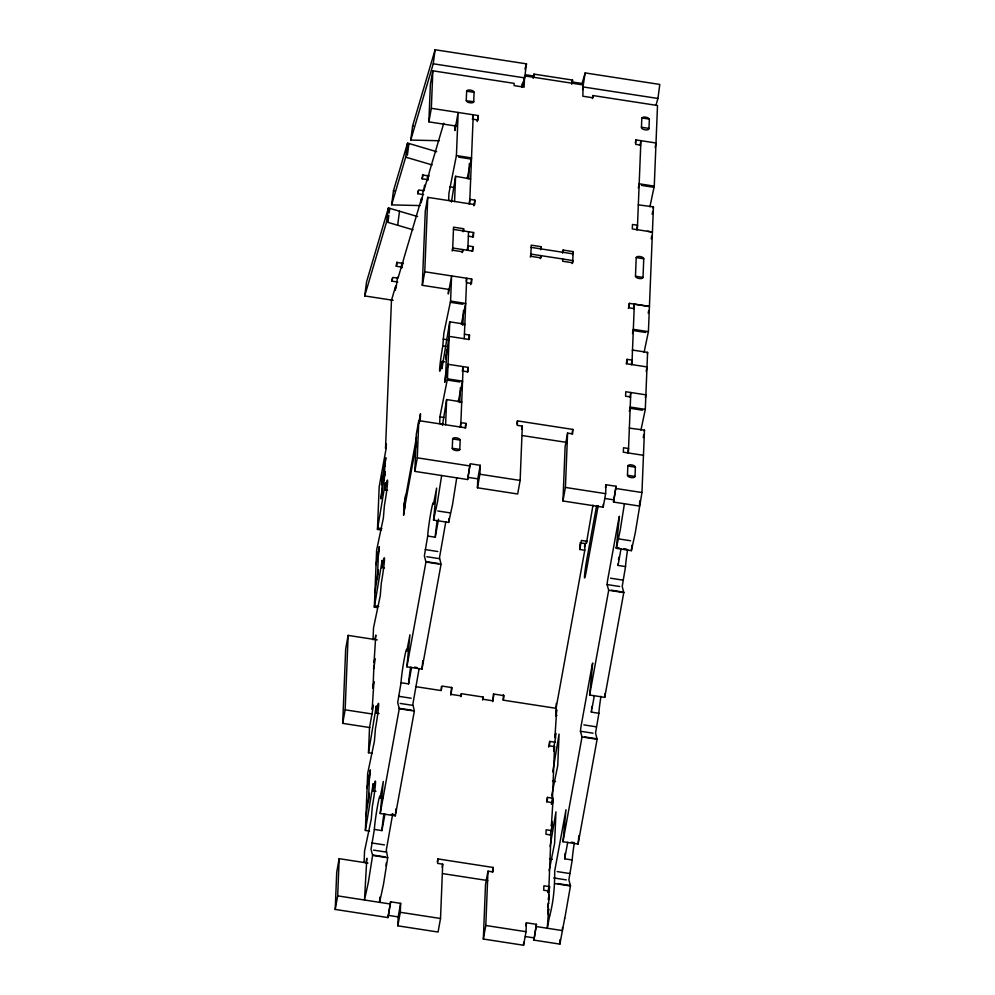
<?xml version="1.0" encoding="UTF-8"?>
<svg xmlns="http://www.w3.org/2000/svg" width="995" height="995" viewBox="0 0 995 995"><rect width="100%" height="100%" fill="white"/><g stroke="black" fill="none" stroke-linecap="round" stroke-linejoin="round"><path stroke-width="1.49" d="M365.998 862.814L366.819 858.287L364.506 900.015L368.374 882.192L372.603 855.426L371.035 849.245L374.381 829.432A17.835 0.983 -81.2 0 1 377.565 805.813A17.835 0.983 -81.2 0 1 380.127 797.816L383.299 781.485L380.227 813.5L395.313 815.838L414.355 711.064L412.85 704.224L419.144 668.516M379.804 897.142L379.592 902.353L383.461 884.518L387.702 857.752L386.284 850.103L392.751 813.699M380.227 813.5L399.269 708.739L397.701 702.557L401.047 682.732A17.835 0.983 -81.2 0 1 404.231 659.113A17.835 0.983 -81.2 0 1 406.793 651.128L409.952 634.785L406.893 666.812L421.979 669.137L441.021 564.364L439.516 557.536L445.797 521.815M406.893 666.812L425.935 562.038L424.367 555.857L427.701 536.044A17.835 0.983 -81.2 0 1 430.885 512.425A17.835 0.983 -81.2 0 1 433.447 504.428L436.618 488.097L433.546 520.111L448.646 522.45L452.514 504.614L456.742 477.849M549.7 915.947C553.593 901.259 554.8 885.998 554.675 871.197L565.993 809.719L562.983 841.72L578.07 844.058L597.112 739.285L595.545 733.104L598.89 713.291A17.835 0.983 -81.2 0 1 600.955 696.313M564.799 918.273L570.458 885.973L568.879 879.791L572.224 859.979A17.835 0.983 -81.2 0 1 574.289 843.001M562.983 841.72L582.025 736.947L580.421 731.25L580.869 727.345L592.299 664.287L592.709 663.006L589.649 695.032L604.736 697.358L623.778 592.585L622.211 586.403L625.544 566.59A17.835 0.983 -81.2 0 1 627.609 549.613M589.649 695.032L608.691 590.259L607.087 584.562L607.535 580.645L619.101 517.002L619.375 516.318L616.303 548.332L631.39 550.67L635.27 532.835L641.962 492.525L644.474 430.114L629.313 428.124M384.418 567.958L381.906 567.573L382.155 560.372L374.344 607.174L376.869 607.559M387.54 490.224L385.028 489.838L385.276 482.625L377.466 529.427L381.247 530.012M564.7 918.323L559.886 944.118L533.905 940.101L536.454 924.33L526.392 922.775L526.032 931.706L523.569 945.25L483.334 939.031L485.51 884.704L487.973 871.16L493.01 871.931L493.184 867.466L437.85 858.921L437.676 863.399L442.7 864.17L440.524 918.497L438.061 932.041L397.826 925.835L400.288 912.291L400.637 903.348L390.587 901.806L388.025 917.577L335.215 909.43L336.708 872.217L339.171 858.673L367.951 863.113M369.941 727.581L342.69 723.365L345.675 648.939L348.138 635.395L377.229 639.885M335.215 909.43L337.678 895.873L339.171 858.673M342.69 723.365L345.153 709.821L348.138 635.395M364.095 862.404L364.543 851.16L371.284 819.059L372.317 806.472A17.835 0.983 -81.2 0 0 375.501 782.854A17.835 0.983 -81.2 0 0 372.938 790.838L375.961 791.311M369.568 831.086L365.376 830.439L367.665 773.426L374.406 741.312L375.438 728.726A17.835 0.983 -81.2 0 0 378.622 705.107A17.835 0.983 -81.2 0 0 376.06 713.104L379.083 713.564M372.279 753.29L368.498 752.705L369.518 727.507L372.802 709.447L372.976 704.982L372.155 709.497L373.921 681.538L372.826 687.557M373.038 639.748L373.511 627.895L380.252 595.781L381.284 583.194A17.835 0.983 -81.2 0 0 384.468 559.576A17.835 0.983 -81.2 0 0 381.906 567.573M374.344 607.174L376.632 550.16L383.373 518.047L384.406 505.46A17.835 0.983 -81.2 0 0 387.59 481.841A17.835 0.983 -81.2 0 0 385.028 489.838M377.466 529.427L379.182 486.729L386.159 448.347L386.346 443.882L385.525 448.397L391.47 300.291L395.799 285.64L395.177 290.316L396.284 286.597L397.515 277.232M368.424 802.343L369.543 774.433M373.013 688.291L373.933 665.22M377.391 579.078L378.51 551.168M381.757 494.316L382.503 475.709M384.219 480.772L384.965 462.165M372.938 790.838L373.187 783.637L365.376 830.439M376.06 713.104L376.309 705.903L368.498 752.705M386.122 865.911L386.234 862.939M388.025 917.577L390.587 901.806M405.351 503.98L403.609 515.248L404.057 504.079L405.699 495.05L405.612 497.276M639.71 500.858L639.499 506.069L613.517 502.052L616.067 486.281L606.005 484.727L605.644 493.657L603.181 507.201L562.946 500.982L565.123 446.655L567.585 433.111L572.622 433.882L572.797 429.417L517.462 420.885L517.288 425.35L522.313 426.121L520.136 480.448L517.674 493.993L477.438 487.786L479.901 474.242L480.249 465.312L470.2 463.757L467.638 479.528L414.828 471.381L416.32 434.168L418.783 420.624L465.735 427.862L465.909 423.397L460.884 422.626L460.063 427.141M449.566 289.533L422.303 285.316L425.288 210.903L427.75 197.346L474.702 204.597L474.876 200.132L469.851 199.361L469.031 203.875M456.12 126.079L428.87 121.863L430.375 84.364L432.837 70.819L514.154 83.369L514.067 85.607L524.116 87.162L524.576 75.881L583.257 84.948L582.809 96.216L592.871 97.771L592.958 95.545L657.508 105.507L654.262 186.127L649.909 206.86M397.826 925.835L398.174 916.905L400.637 903.348M414.828 471.381L417.291 457.824L418.783 420.624M422.303 285.316L424.765 271.772L427.75 197.346M428.87 121.863L431.332 108.318L432.837 70.819M420.139 421.345L420.35 415.985L418.982 423.509M420.201 420.736L420.475 413.758L418.833 422.788M464.715 324.843L464.839 324.159L449.74 321.833L447.451 378.846L439.989 416.358L439.69 423.534L442.713 424.007M444.703 361.819L442.19 361.434L441.942 368.635L449.74 321.833M442.19 361.434A17.835 0.983 -81.2 0 1 439.628 369.419A17.835 0.983 -81.2 0 1 442.812 345.8L443.845 333.213L450.573 301.099L451.593 275.913L448.31 293.973L448.484 289.508M445.573 377.839L446.693 349.929M445.611 424.765L446.618 399.567L461.717 401.893L461.593 402.577M454.578 201.487L455.586 176.302L470.623 178.963M451.17 200.654L448.658 200.269L448.956 193.092L456.419 155.568L458.16 112.46L454.877 130.519L455.262 124.922M441.258 689.236L441.37 686.562M452.265 448.247L452.638 438.944A3.818 1.654 10.6 0 1 456.431 437.85A3.818 1.654 10.6 0 1 460.175 440.113L459.802 449.417A3.818 1.667 10 0 1 455.921 450.511A3.818 1.667 10 0 1 452.252 448.247L459.802 449.417M466.232 100.495L466.68 90.906A3.818 1.667 10.3 0 1 470.436 90.11A3.818 1.667 10.3 0 1 474.093 92.05L473.695 101.963A3.818 1.667 10.3 0 1 469.926 102.759A3.818 1.667 10.3 0 1 466.282 100.818L473.769 101.664M463.521 230.952L463.608 228.726L453.546 227.171L452.625 250.242L462.675 251.797L462.774 249.558L462.227 252.568M459.765 402.589L460.374 387.627M462.874 325.353L463.471 310.403M468.757 178.826L469.366 163.478M460.697 427.091L463.135 366.62L462.314 371.135M464.255 338.71L466.68 278.239L466.133 281.249M467.799 250.342L468.546 231.735M469.665 203.826L473.247 114.786M451.456 687.383L451.17 694.361L461.232 695.915L461.319 693.689L483.122 697.047L483.035 699.286L493.085 700.841L493.371 693.863M445.76 373.374L444.753 382.354L448.036 364.294L468.16 367.404L467.986 371.869L462.949 371.085M464.429 334.245L469.466 335.029L469.279 339.494L449.155 336.385L445.698 358.909L446.519 354.394M424.765 271.772L471.705 279.023L471.53 283.488L466.506 282.704M467.165 250.392L467.973 245.864L473.011 246.648L472.824 251.113L452.713 248.004L452.165 251.014M453.459 229.397L473.583 232.507L473.396 236.972L468.371 236.201M431.332 108.318L478.272 115.569L478.097 120.034L473.06 119.251M467.638 479.528L469.926 465.262M477.438 487.786L477.787 478.856L480.249 465.312M483.334 939.031L485.796 925.487L487.973 871.16M580.023 542.785L585.048 543.556L584.786 550.26L556.056 708.316L503.246 700.157L503.458 694.796M541.205 248.937L541.292 246.71L531.231 245.156L530.783 256.312L540.845 257.867L540.932 255.64L540.385 258.65M523.569 945.25L523.693 942.277M533.905 940.101L536.454 924.33M562.735 258.998L562.648 261.237L572.71 262.792L573.157 251.623L563.095 250.068L562.548 253.078M563.008 252.307L563.095 250.068M551.392 804.209L552.486 798.189L547.449 797.405L547.275 801.87L553.021 802.766M555.446 742.295L549.7 741.412L549.526 745.877L554.551 746.648L552.486 798.189M548.917 914.716A3.818 1.667 10.3 0 1 547.859 913.36L548.233 904.057A3.818 1.667 10.3 0 1 548.879 903.236M547.835 892.59L548.929 886.557L551.006 835.029L545.969 834.245L546.155 829.78L551.902 830.676M556.292 703.415L555.857 714.273A3.818 1.667 10.3 0 0 556.914 715.629M562.946 500.982L565.409 487.438L567.585 433.111M559.886 944.118L560.073 939.467M562.473 927.464L562.349 930.574L536.355 926.556M584.786 550.26L579.749 549.476L579.961 544.116M586.478 540.671L586.366 543.457L593.02 505.099M603.181 507.201L603.306 504.229M613.517 502.052L616.067 486.281M631.278 364.655L632.099 360.14L627.061 359.357L626.887 363.822L647.011 366.931L646.19 371.446M633.529 308.649L634.35 304.134L649.436 306.46L629.313 303.363L629.138 307.828L634.163 308.599M655.183 147.521L656.004 143.006L635.88 139.897L635.705 144.362L640.73 145.146M627.472 475.312L627.845 466.008A3.818 1.654 10.6 0 1 631.638 464.914A3.818 1.654 10.6 0 1 635.382 467.165L635.009 476.468A3.818 1.667 10 0 1 631.128 477.563A3.818 1.667 10 0 1 627.472 475.312L635.009 476.468M628.367 452.974L630.793 392.515L629.972 397.03M631.912 364.605L634.35 304.134M635.469 276.224L636.215 257.618A3.818 1.654 9.8 0 1 640.108 256.536A3.818 1.654 9.8 0 1 643.765 258.787L643.006 277.394A3.818 1.667 10.8 0 1 639.225 278.5A3.818 1.667 10.8 0 1 635.469 276.224L643.006 277.394M637.335 229.708L640.904 140.681L640.083 145.195M640.942 430.126L645.295 409.393L647.596 352.379L632.497 350.053L632.385 350.725M644.063 352.392L648.417 331.658L653.441 206.848L638.28 204.858M395.313 815.838L395.376 815.004L391.184 814.358M421.979 669.137L422.8 660.643M448.646 522.45L449.006 518.544M578.07 844.058L578.891 835.551M604.736 697.358L605.097 693.465M631.39 550.67L631.912 545.235M395.525 813.475L395.985 808.873M393.149 300.316L364.705 295.925L366.558 281.883L388.361 208.03A5.05 1.915 7.5 0 1 389.766 208.353L417.589 216.549M364.705 295.925L386.52 222.072L388.361 208.03M412.962 229.77L387.938 222.382L388.858 215.355M389.169 213.017L389.779 208.341M420.101 205.579L393.087 204.933A5.05 1.866 7.5 0 1 391.644 204.709L393.473 190.742L407.515 143.205A5.112 1.99 7.3 0 1 408.609 143.392L436.73 151.713M391.62 204.796L405.661 157.247L407.515 143.205M397.664 225.256L399.517 211.201M407.39 155.208L408.933 143.504M397.789 282.058L391.868 281.137L392.241 278.326M439.255 140.743L411.868 140.084A5.099 1.878 7.5 0 1 410.786 139.922L412.614 125.917L435.113 49.75L526.492 63.854L524.639 77.896L521.915 87.15M401.856 262.804L401.296 267.021L396.271 266.25L396.818 262.033M402.39 263.289L401.781 267.978L403.497 259.571L421.619 198.192L421.009 202.88L422.104 199.149L423.335 189.784M410.773 139.959L433.26 63.792L435.113 49.75M423.609 194.61L417.689 193.689L418.062 190.891M427.676 175.356L427.116 179.573L422.091 178.801L422.651 174.585M417.689 193.689L418.796 189.97L423.82 190.742L424.566 185.132M428.223 175.854L427.601 180.53L429.318 172.123L443.758 123.243M521.828 86.13L522.139 83.791M533.121 78.319L533.979 74.115L572.548 80.073L572.237 82.411M533.668 76.453L533.979 74.115M571.69 84.276L572.548 80.073M582.548 89.6L585.172 72.921L659.784 84.438L657.944 98.48L655.916 105.308M451.431 202.047L455.586 176.302M442.464 425.313L446.618 399.567M552.722 771.921L559.066 734.123L557.735 765.603L551.603 795.938M550.086 846.621L555.944 811.858L554.613 843.35L549.128 870.675M652.222 214.323L652.708 211.276M643.255 437.589L643.74 434.554M653.193 208.229L653.441 206.848M647.347 353.772L647.596 352.379M644.287 431.146L644.474 430.114M382.329 480.175L381.508 484.689L385.786 457.65L384.791 466.63M381.931 489.851L380.936 498.831L385.214 471.792L384.393 476.306M376.048 564.712L379.331 546.641L378.336 555.633M377.578 574.6L378.398 570.085L374.928 592.622M374.966 639.536L375.787 635.021L374.021 662.981L374.841 658.466L374.667 662.931L373.573 668.951M472.426 119.3L472.973 116.291M403.933 506.306L416.519 437.066M403.671 513.01L416.532 442.253M477.177 121.589L478.272 115.569M463.061 231.735L463.608 228.726M367.08 787.978L370.364 769.919L369.369 778.898M473.856 205.778L474.876 200.132M368.61 797.878L369.431 793.363L365.961 815.888M472.762 237.021L473.583 232.507M472.19 251.163L473.011 246.648M470.685 284.669L471.705 279.023M433.546 520.111L437.427 502.288L441.656 475.523M468.645 339.544L469.466 335.029M374.381 829.432L381.931 830.601L384.941 814.034M401.047 682.732L408.584 683.901L411.594 667.346M427.701 536.044L435.25 537.213L438.534 519.141M467.339 371.919L468.16 367.404M522.661 86.416L523.756 80.396M465.088 427.912L465.909 423.397M450.723 695.144L452.091 687.62L442.029 686.065L441.208 690.58L415.549 686.625M530.335 257.096L530.882 254.086L572.797 260.553L572.249 263.563M540.745 249.72L541.292 246.71M460.772 696.699L461.319 693.689M437.303 861.944L437.85 858.921M516.915 423.895L517.462 420.885M442.153 867.18L442.7 864.17M521.766 429.131L522.313 426.121M482.575 700.057L483.122 697.047M592.411 98.555L592.958 95.545M572.61 254.633L573.157 251.623M492.637 701.612L494.005 694.087L504.067 695.642L503.246 700.157M492.363 871.993L493.184 867.466M571.976 433.944L572.797 429.417M635.332 142.907L635.88 139.897M636.688 229.758L637.509 225.243L632.484 224.472L632.298 228.937L652.421 232.046L647.397 231.263M579.749 549.476L581.391 540.447L587.137 541.33M584.5 546.603L585.048 543.556M548.68 747.046L549.7 741.412M628.392 308.438L629.313 303.363M555.583 715.778L556.678 709.758L554.912 737.718L555.732 733.203L555.558 737.668L553.643 748.203M596.627 505.56L586.776 559.75A12.748 0.697 -81.2 0 0 584.5 576.627A12.748 0.697 -81.2 0 0 586.329 570.919L598.169 505.783M553.73 751.163L554.551 746.648M546.628 801.92L547.449 797.405M626.241 363.871L627.061 359.357M525.845 925.785L526.392 922.775M605.457 487.737L606.005 484.727M651.19 238.812L651.688 236.101M552.026 804.159L553.12 798.139L551.367 826.099L552.188 821.584L552.001 826.049L550.359 835.079M648.205 313.238L648.69 310.527M627.721 453.036L628.541 448.521L623.517 447.738L623.33 452.203L643.454 455.312M548.481 892.54L549.576 886.508L548.407 899.592L549.228 895.077L549.053 899.542L547.685 907.067M547.859 913.36L548.68 908.845L547.262 928.236L549.613 915.997M616.303 548.332L620.183 530.497L624.412 503.744M645.332 397.851L645.879 394.841L625.768 391.731L625.581 396.197L630.619 396.98M572.224 859.979L564.687 858.822L567.697 842.255M598.89 713.291L591.341 712.121L594.351 695.567M625.544 566.59L618.007 565.434L621.017 548.867M467.152 178.64L471.518 157.906L456.419 155.568M632.472 333.524L633.33 329.32L648.417 331.658M629.35 411.271L630.208 407.067L645.295 409.393M461.307 324.171L465.672 303.438L450.573 301.099M458.185 401.905L462.551 381.172L447.451 378.846M638.317 187.993L639.176 183.789L654.262 186.127M391.868 281.137L392.963 277.418L398 278.19L401.296 267.021M396.271 266.25L397.366 262.518L403.286 263.439M422.091 178.801L423.186 175.07L429.106 175.991M423.82 190.742L427.116 179.573M524.937 69.14L526.492 63.854M585.172 72.921L582.05 83.493L571.988 81.926M525.882 74.812L533.432 75.981M433.26 63.792L524.639 77.896M583.331 86.963L657.944 98.48M466.605 91.192L474.142 92.361M641.452 127.248L648.989 128.417M458.707 157.16L471.282 159.1M641.464 185.381L654.038 187.321M449.839 186.824L454.155 187.495M636.215 257.618L643.753 258.787M531.143 247.382L573.058 253.862M450.349 302.306L462.924 304.246M633.106 330.527L645.68 332.467M443.086 339.108L447.277 339.755M442.812 345.8L445.835 346.272M447.228 380.04L459.802 381.981M629.984 408.261L642.559 410.201M439.964 416.843L444.156 417.49M522.487 435.586L567.349 442.514M452.638 438.944L460.175 440.113M627.845 466.008L635.382 467.165M417.291 457.824L470.1 465.983M615.98 488.508L641.962 492.525M479.901 474.242L520.136 480.448M565.409 487.438L605.644 493.657M467.737 477.301L477.787 478.856M604.972 498.495L613.604 499.826M437.8 510.982L450.374 512.922M618.032 538.805L630.606 540.758M616.365 547.511L619.164 547.934M623.915 548.668L626.427 549.066M377.714 528.046L381.906 528.693M425.238 549.588L437.812 551.529M610.507 578.194L623.081 580.147M426.843 556.727L439.417 558.668M607.087 584.562L619.661 586.503M425.922 561.59L438.496 563.531M611.191 590.197L623.778 592.212M425.935 562.038L441.021 564.364M608.691 590.259L623.778 592.585M374.58 605.781L378.772 606.428M414.492 667.147L417.004 667.533M398.585 696.289L411.159 698.229M583.854 724.895L596.428 726.835M400.189 703.428L412.763 705.368M580.421 731.25L592.995 733.191M399.269 708.353L411.83 710.219M584.525 736.885L597.099 738.837M399.269 708.739L414.355 711.064M582.025 736.947L597.112 739.285M345.153 709.821L372.404 714.024M552.511 781.112L555.496 781.572M380.127 797.816L383.15 798.288M571.428 842.193L574.214 842.616M549.538 858.872L552.324 859.307M371.919 842.976L384.493 844.917M557.188 871.583L569.762 873.535M373.523 850.116L386.097 852.056M553.767 877.951L566.342 879.891M372.603 854.979L385.177 856.919M557.872 883.585L570.458 885.6M372.603 855.426L387.702 857.752M555.359 883.647L570.458 885.973M548.929 886.557L543.904 885.786L543.718 890.251L549.476 891.134M442.874 873.635L487.737 880.563M337.678 895.873L390.488 904.032M400.288 912.291L440.524 918.497M485.796 925.487L526.032 931.706M388.125 915.35L398.174 916.905M525.36 936.544L533.992 937.875M407.079 157.546L432.104 164.934M435.25 537.213A17.835 0.983 -81.2 0 1 437.253 520.596M408.584 683.901A17.835 0.983 -81.2 0 1 410.599 667.284M381.931 830.601A17.835 0.983 -81.2 0 1 383.933 813.985M618.007 565.434A17.835 0.983 -81.2 0 1 618.094 563.929M618.504 559.799A17.835 0.983 -81.2 0 1 618.803 557.299M591.341 712.121A17.835 0.983 -81.2 0 1 591.44 710.617M591.602 708.726A17.835 0.983 -81.2 0 1 591.838 706.5M564.687 858.822A17.835 0.983 -81.2 0 1 565.172 853.188M641.812 118.256A3.818 1.667 10.3 0 1 645.655 117.161A3.818 1.667 10.3 0 1 649.349 119.412M386.533 222.047A5.05 1.965 7.3 0 1 387.963 222.345M413.348 125.967A5.05 1.915 7.5 0 1 412.626 125.88M405.674 157.21A5.05 1.965 7.3 0 1 407.117 157.521M394.58 190.866A5.112 1.94 7.5 0 1 393.473 190.742M641.825 117.945L641.439 127.559A3.818 1.667 10.3 0 0 645.146 129.81A3.818 1.667 10.3 0 0 648.976 128.716L649.362 119.114L641.825 117.945"/></g></svg>
